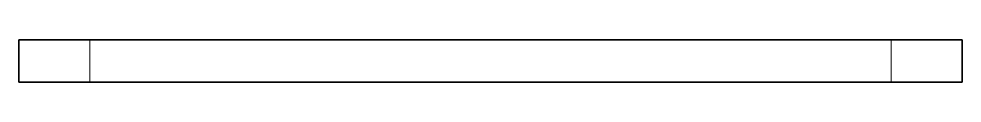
# Model space of a CAD drawing. Extents: x -131 to 1002, y -402 to 783.
# Drawn here: x 415.7 to 482, y -69.4 to -66.4 of the extents above; entities that cross this region are included whole.
import ezdxf

# ---------------------------------------------------------------- set-up
doc = ezdxf.new("R2010")
doc.units = 0

msp = doc.modelspace()

# ---------------------------------------------------------------- linework, layer by layer
at = {"color": 7, "lineweight": 35, "ltscale": 0.075}
for p, q in [((415.655, -69.404), (415.655, -66.404)), ((482.035, -69.404), (482.035, -66.404))]:
    msp.add_line(p, q, dxfattribs=at)
at = {"color": 7, "lineweight": 35, "ltscale": 0.125}
for p, q in [((415.655, -66.404), (420.655, -66.404)), ((477.035, -66.404), (482.035, -66.404)), ((415.655, -69.404), (420.655, -69.404)), ((477.035, -69.404), (482.035, -69.404))]:
    msp.add_line(p, q, dxfattribs=at)
at = {"color": 7, "lineweight": 13, "ltscale": 0.075}
for p, q in [((420.655, -69.404), (420.655, -66.404)), ((477.035, -69.404), (477.035, -66.404))]:
    msp.add_line(p, q, dxfattribs=at)
at = {"color": 7, "lineweight": 35}
for p, q in [((477.035, -66.404), (420.655, -66.404)), ((477.035, -69.404), (420.655, -69.404))]:
    msp.add_line(p, q, dxfattribs=at)

doc.saveas('drawing.dxf')
